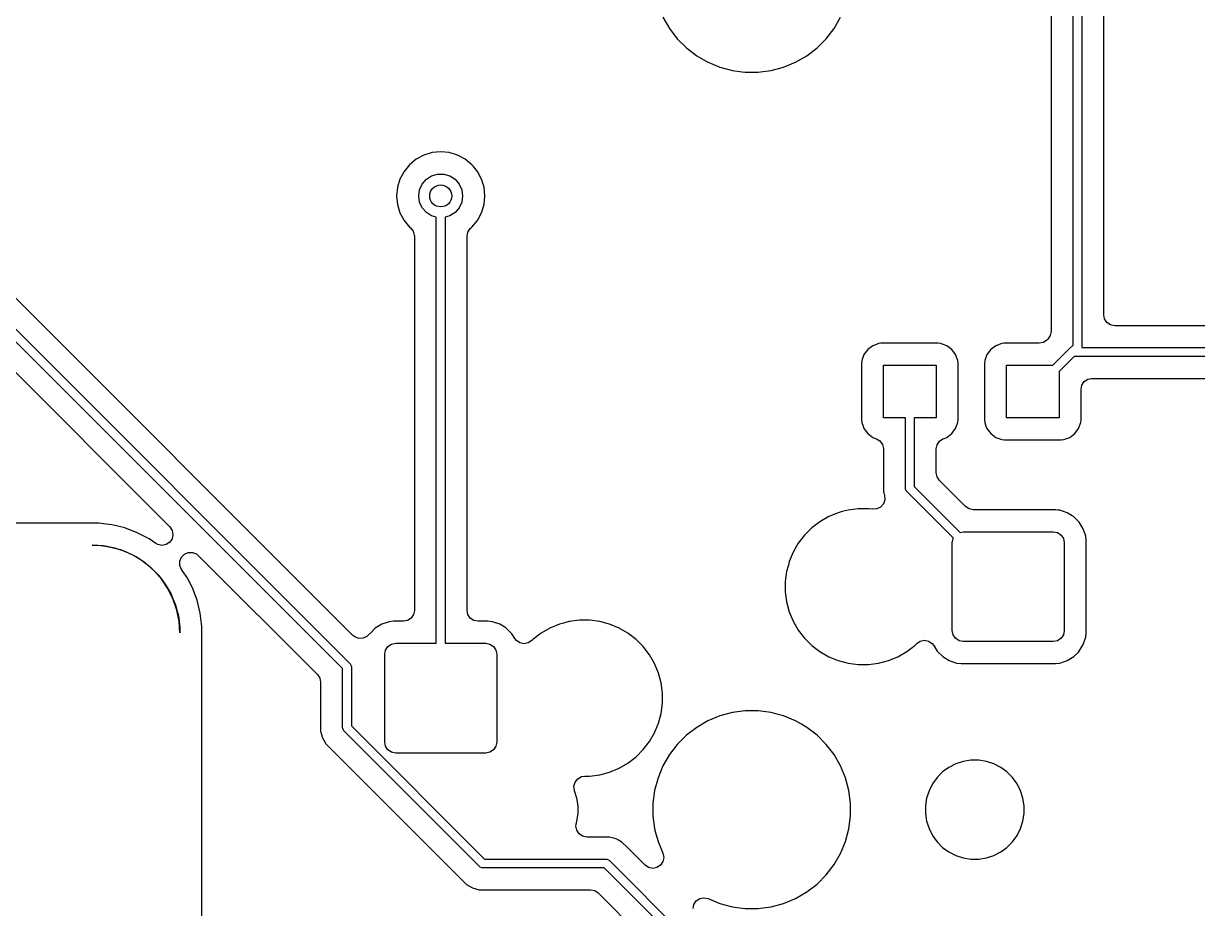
# Model space of a CAD drawing. Extents: x 17 to 170, y -181 to -32.
# Drawn here: x 120.95 to 147.69, y -150.83 to -130.66 of the extents above; entities that cross this region are included whole.
import ezdxf

# ---------------------------------------------------------------- set-up
doc = ezdxf.new("R2010")
doc.units = 0
doc.layers.add('BLACK', color=7, linetype='CONTINUOUS')

msp = doc.modelspace()

# ---------------------------------------------------------------- linework, layer by layer
at = {"layer": 'BLACK', "linetype": 'CONTINUOUS'}
for p, q in [((144.857, -137.991578), (144.857, -121.058422)), ((145.057, -121.017), (145.057, -138.033)), ((145.5575, -137.3005), (145.5575, -125.934988)), ((144.3565, -126.444499), (144.3565, -137.681125)), ((113.820711, -130.679289), (128.390837, -145.249415)), ((128.45373, -144.604494), (114.351096, -130.501861)), ((135.517257, -130.522507), (135.664762, -130.777994)), ((139.415238, -130.777994), (139.562743, -130.522507)), ((128.220126, -145.361548), (113.708578, -130.85)), ((135.664762, -130.777994), (135.844354, -131.012042)), ((135.844354, -131.012042), (136.052958, -131.220646)), ((139.027042, -131.220646), (139.235646, -131.012042)), ((139.235646, -131.012042), (139.415238, -130.777994)), ((136.052958, -131.220646), (136.287006, -131.400238)), ((138.792994, -131.400238), (139.027042, -131.220646)), ((113.574195, -131.42343), (124.281817, -142.131052)), ((136.287006, -131.400238), (136.542493, -131.547743)), ((136.542493, -131.547743), (136.542498, -131.547745)), ((136.542498, -131.547745), (136.5425, -131.547746)), ((136.5425, -131.547746), (136.543362, -131.548103)), ((136.543362, -131.548103), (136.815048, -131.660639)), ((138.264952, -131.660639), (138.537507, -131.547743)), ((138.537507, -131.547743), (138.792994, -131.400238)), ((136.815048, -131.660639), (137.100007, -131.736993)), ((137.100007, -131.736993), (137.319372, -131.765873)), ((137.319372, -131.765873), (137.392493, -131.7755)), ((137.392493, -131.7755), (137.392494, -131.7755)), ((137.392494, -131.7755), (137.687507, -131.7755)), ((137.687507, -131.7755), (137.736253, -131.769082)), ((137.736253, -131.769082), (137.979993, -131.736993)), ((137.979993, -131.736993), (138.264952, -131.660639)), ((130.070266, -133.664286), (129.896463, -133.757186)), ((130.070274, -133.664283), (130.070266, -133.664286)), ((130.258868, -133.607073), (130.070274, -133.664283)), ((130.455, -133.587757), (130.258868, -133.607073)), ((130.651131, -133.607073), (130.455, -133.587757)), ((130.839725, -133.664283), (130.651131, -133.607073)), ((130.839733, -133.664286), (130.839725, -133.664283)), ((131.013536, -133.757186), (130.839733, -133.664286)), ((129.744114, -133.882218), (129.619088, -134.034561)), ((129.74412, -133.882212), (129.744114, -133.882218)), ((129.896463, -133.757186), (129.74412, -133.882212)), ((131.013539, -133.757188), (131.013536, -133.757186)), ((131.165883, -133.882215), (131.013538, -133.757188)), ((131.013538, -133.757188), (131.013539, -133.757188)), ((131.200629, -133.924553), (131.165883, -133.882215)), ((131.290911, -134.034561), (131.200629, -133.924553)), ((129.526185, -134.208372), (129.468975, -134.396966)), ((129.526188, -134.208364), (129.526185, -134.208372)), ((129.619088, -134.034561), (129.526188, -134.208364)), ((130.034373, -134.322778), (130.12757, -134.215223)), ((130.12757, -134.215223), (130.247292, -134.138282)), ((130.247292, -134.138282), (130.383843, -134.098187)), ((130.383843, -134.098187), (130.526157, -134.098187)), ((130.526157, -134.098187), (130.662708, -134.138282)), ((130.662708, -134.138282), (130.78243, -134.215223)), ((130.78243, -134.215223), (130.875627, -134.322778)), ((131.383811, -134.208364), (131.290911, -134.034561)), ((131.383812, -134.208368), (131.383811, -134.208364)), ((131.383814, -134.208371), (131.383812, -134.208368)), ((131.441024, -134.396966), (131.383814, -134.208371)), ((129.468975, -134.396966), (129.449659, -134.593098)), ((129.955, -134.593098), (129.975254, -134.452232)), ((129.975254, -134.452232), (130.034373, -134.322778)), ((130.875627, -134.322778), (130.934746, -134.452232)), ((130.934746, -134.452232), (130.955, -134.593098)), ((131.460341, -134.593098), (131.441024, -134.396966)), ((129.449659, -134.593098), (129.468975, -134.789229)), ((129.975254, -134.733964), (129.955, -134.593098)), ((130.034373, -134.863418), (129.975254, -134.733964)), ((130.934746, -134.733964), (130.875627, -134.863418)), ((130.955, -134.593098), (130.934746, -134.733964)), ((131.441024, -134.78923), (131.460341, -134.593098)), ((129.468975, -134.789229), (129.526185, -134.977823)), ((129.526185, -134.977823), (129.526188, -134.977831)), ((129.526188, -134.977831), (129.619088, -135.151634)), ((130.12757, -134.970973), (130.034373, -134.863418)), ((130.247292, -135.047914), (130.12757, -134.970973)), ((130.78243, -134.970973), (130.662708, -135.047914)), ((130.875627, -134.863418), (130.78243, -134.970973)), ((131.29091, -135.151636), (131.383814, -134.977825)), ((131.383814, -134.977825), (131.441024, -134.78923)), ((129.619088, -135.151634), (129.61909, -135.151636)), ((129.61909, -135.151636), (129.744117, -135.303981)), ((129.744117, -135.303981), (129.763465, -135.31986)), ((130.355, -135.079539), (130.247292, -135.047914)), ((130.355, -144.785), (130.355, -135.079539)), ((130.662708, -135.047914), (130.555, -135.079539)), ((130.555, -135.079539), (130.555, -144.785)), ((131.146528, -135.319865), (131.165883, -135.303981)), ((131.165883, -135.303981), (131.29091, -135.151636)), ((129.763465, -135.31986), (129.825098, -135.39496)), ((129.825098, -135.39496), (129.853301, -135.487932)), ((129.853301, -135.487932), (129.8545, -135.512338)), ((129.8545, -135.512338), (129.8545, -144.0355)), ((131.0555, -135.512338), (131.074454, -135.41705)), ((131.0555, -143.378628), (131.0555, -135.512338)), ((131.074454, -135.41705), (131.12843, -135.336268)), ((131.12843, -135.336268), (131.146528, -135.319865)), ((145.576454, -137.395788), (145.5575, -137.3005)), ((145.63043, -137.47657), (145.576454, -137.395788)), ((144.3565, -137.681125), (144.337546, -137.776413)), ((145.711212, -137.530546), (145.63043, -137.47657)), ((145.8065, -137.5495), (145.711212, -137.530546)), ((161.995666, -137.5495), (145.8065, -137.5495)), ((140.432515, -137.955909), (140.29767, -138.006203)), ((140.432519, -137.955908), (140.432515, -137.955909)), ((140.479314, -137.950878), (140.432519, -137.955908)), ((140.492128, -137.949501), (140.479314, -137.950878)), ((140.49213, -137.9495), (140.492128, -137.949501)), ((140.492134, -137.9495), (140.49213, -137.9495)), ((141.787873, -137.9495), (140.492134, -137.9495)), ((141.847481, -137.955908), (141.787873, -137.9495)), ((141.902117, -137.976286), (141.847481, -137.955908)), ((141.982331, -138.006204), (141.902117, -137.976286)), ((143.232515, -137.955909), (143.09767, -138.006203)), ((143.232519, -137.955908), (143.232515, -137.955909)), ((143.279314, -137.950878), (143.232519, -137.955908)), ((143.292128, -137.949501), (143.279314, -137.950878)), ((143.29213, -137.9495), (143.292128, -137.949501)), ((143.292134, -137.9495), (143.29213, -137.9495)), ((144.088125, -137.9495), (143.292134, -137.9495)), ((144.183413, -137.930546), (144.088125, -137.9495)), ((144.264193, -137.876571), (144.183413, -137.930546)), ((144.28357, -137.857193), (144.264193, -137.876571)), ((144.337546, -137.776413), (144.28357, -137.857193)), ((140.096204, -138.207669), (140.045908, -138.342518)), ((140.182453, -138.092455), (140.096204, -138.207669)), ((140.182455, -138.092453), (140.182453, -138.092455)), ((140.29767, -138.006203), (140.182455, -138.092453)), ((142.097546, -138.092454), (141.982331, -138.006204)), ((142.183796, -138.207669), (142.097546, -138.092454)), ((142.234091, -138.342517), (142.183796, -138.207669)), ((142.896204, -138.207669), (142.845908, -138.342518)), ((142.982453, -138.092455), (142.896204, -138.207669)), ((142.982455, -138.092453), (142.982453, -138.092455)), ((143.09767, -138.006203), (142.982455, -138.092453)), ((144.398578, -138.45), (144.769289, -138.079289)), ((144.881422, -138.25), (144.54, -138.591422)), ((144.769289, -138.079289), (144.857, -137.991578)), ((162.048578, -138.25), (144.881422, -138.25)), ((145.057, -138.033), (145.055326, -138.05)), ((145.055326, -138.05), (162.09, -138.05)), ((140.045908, -138.342518), (140.0395, -138.402123)), ((140.0395, -138.402123), (140.0395, -139.697865)), ((140.54, -139.65), (140.54, -138.45)), ((140.54, -138.45), (141.74, -138.45)), ((141.74, -138.45), (141.74, -139.65)), ((142.240499, -138.402128), (142.234091, -138.342517)), ((142.2405, -139.697873), (142.240499, -138.402128)), ((142.845908, -138.342518), (142.8395, -138.402123)), ((142.8395, -138.402123), (142.8395, -139.697865)), ((143.34, -139.65), (143.34, -138.45)), ((143.34, -138.45), (144.398578, -138.45)), ((144.54, -138.591422), (144.54, -139.65)), ((145.113429, -138.823431), (145.19421, -138.769454)), ((145.19421, -138.769454), (145.289499, -138.7505)), ((145.289499, -138.7505), (158.8405, -138.7505)), ((145.040499, -138.999498), (145.059453, -138.904212)), ((145.0405, -139.697873), (145.040499, -138.999498)), ((145.059453, -138.904212), (145.113429, -138.823431)), ((140.0395, -139.697865), (140.0395, -139.697868)), ((140.0395, -139.697868), (140.039501, -139.697872)), ((140.039501, -139.697872), (140.039546, -139.698287)), ((140.039546, -139.698287), (140.045908, -139.75748)), ((140.045908, -139.75748), (140.045909, -139.757483)), ((140.045909, -139.757483), (140.074901, -139.835216)), ((140.074901, -139.835216), (140.096204, -139.892331)), ((141.04, -139.65), (140.54, -139.65)), ((141.04, -141.253), (141.04, -139.65)), ((141.74, -139.65), (141.24, -139.65)), ((141.24, -139.65), (141.24, -141.211578)), ((142.183796, -139.892331), (142.234091, -139.757483)), ((142.234091, -139.757483), (142.2405, -139.697873)), ((142.8395, -139.697865), (142.8395, -139.697868)), ((142.8395, -139.697868), (142.839501, -139.697872)), ((142.839501, -139.697872), (142.839546, -139.698287)), ((142.839546, -139.698287), (142.845908, -139.75748)), ((142.845908, -139.75748), (142.845909, -139.757483)), ((142.845909, -139.757483), (142.874901, -139.835216)), ((142.874901, -139.835216), (142.896204, -139.892331)), ((144.54, -139.65), (143.34, -139.65)), ((144.983796, -139.892331), (145.034091, -139.757483)), ((145.034091, -139.757483), (145.0405, -139.697873)), ((140.096204, -139.892331), (140.182454, -140.007546)), ((140.182454, -140.007546), (140.297669, -140.093796)), ((140.297669, -140.093796), (140.377517, -140.123577)), ((140.377517, -140.123577), (140.460171, -140.174634)), ((141.894212, -140.126831), (141.902455, -140.123587)), ((141.902455, -140.123587), (141.982331, -140.093796)), ((141.982331, -140.093796), (142.097546, -140.007546)), ((142.097546, -140.007546), (142.183796, -139.892331)), ((142.896204, -139.892331), (142.982454, -140.007546)), ((142.982454, -140.007546), (143.097669, -140.093796)), ((143.097669, -140.093796), (143.232517, -140.144091)), ((144.647483, -140.144091), (144.782331, -140.093796)), ((144.782331, -140.093796), (144.897546, -140.007546)), ((144.897546, -140.007546), (144.983796, -139.892331)), ((140.460171, -140.174634), (140.516997, -140.253437)), ((140.516997, -140.253437), (140.539341, -140.347987)), ((140.539341, -140.347987), (140.5395, -140.356877)), ((140.5395, -140.356877), (140.5395, -141.158665)), ((141.7405, -140.356877), (141.759454, -140.261589)), ((141.7405, -140.901125), (141.7405, -140.356877)), ((141.759454, -140.261589), (141.81343, -140.180807)), ((141.81343, -140.180807), (141.894212, -140.126831)), ((143.232517, -140.144091), (143.292127, -140.1505)), ((143.292127, -140.1505), (144.587872, -140.150499)), ((144.587872, -140.150499), (144.647483, -140.144091)), ((141.759454, -140.996413), (141.7405, -140.901125)), ((140.5395, -141.158665), (140.539499, -141.158683)), ((140.539499, -141.158683), (140.539499, -141.173943)), ((140.539499, -141.173943), (140.539499, -141.332057)), ((141.81343, -141.077195), (141.759454, -140.996413)), ((142.407805, -141.67157), (141.81343, -141.077195)), ((140.539499, -141.332057), (140.547172, -141.360691)), ((140.547172, -141.360691), (140.563207, -141.420536)), ((140.563207, -141.420536), (140.569561, -141.517483)), ((141.041921, -141.272509), (141.04, -141.253)), ((141.056853, -141.308557), (141.041921, -141.272509)), ((141.069289, -141.323711), (141.056853, -141.308557)), ((142.133591, -142.388013), (141.069289, -141.323711)), ((141.24, -141.211578), (142.287288, -142.258866)), ((139.963628, -141.7195), (139.73288, -141.749878)), ((140.196372, -141.7195), (139.963628, -141.7195)), ((140.196373, -141.7195), (140.196372, -141.7195)), ((140.290191, -141.731851), (140.196373, -141.7195)), ((140.387136, -141.725497), (140.290191, -141.731851)), ((140.474272, -141.682527), (140.387136, -141.725497)), ((140.538331, -141.609482), (140.474272, -141.682527)), ((140.569561, -141.517483), (140.538331, -141.609482)), ((142.488587, -141.725546), (142.407805, -141.67157)), ((142.583875, -141.7445), (142.488587, -141.725546)), ((139.293032, -141.899184), (139.091467, -142.015558)), ((139.293041, -141.899179), (139.293032, -141.899184)), ((139.508051, -141.81012), (139.293041, -141.899179)), ((139.598832, -141.785795), (139.508051, -141.81012)), ((139.732874, -141.749879), (139.598832, -141.785795)), ((139.732878, -141.749878), (139.732874, -141.749879)), ((139.73288, -141.749878), (139.732878, -141.749878)), ((144.457009, -141.7445), (142.583875, -141.7445)), ((144.457011, -141.7445), (144.457009, -141.7445)), ((144.508403, -141.74975), (144.457011, -141.7445)), ((144.559797, -141.755001), (144.508403, -141.74975)), ((144.559798, -141.755001), (144.559797, -141.755001)), ((144.559802, -141.755002), (144.559798, -141.755001)), ((144.726332, -141.810184), (144.559802, -141.755002)), ((144.726332, -141.810185), (144.72633, -141.810184)), ((144.72633, -141.810184), (144.726332, -141.810184)), ((144.726334, -141.810186), (144.726332, -141.810185)), ((144.839436, -141.879948), (144.726334, -141.810186)), ((144.870615, -141.899179), (144.839436, -141.879948)), ((144.875656, -141.902288), (144.870615, -141.899179)), ((144.999712, -142.026344), (144.875656, -141.902288)), ((122.666246, -142.0495), (107.4739, -142.0495)), ((122.666252, -142.0495), (122.666246, -142.0495)), ((122.842277, -142.070873), (122.666252, -142.0495)), ((122.966547, -142.085962), (122.842277, -142.070873)), ((122.966549, -142.085962), (122.966547, -142.085962)), ((122.966551, -142.085963), (122.966549, -142.085962)), ((123.002907, -142.094924), (122.966551, -142.085963)), ((123.260267, -142.158357), (123.002907, -142.094924)), ((123.543107, -142.265624), (123.260267, -142.158357)), ((124.281817, -142.131052), (124.335793, -142.211834)), ((124.335793, -142.211834), (124.354747, -142.307122)), ((138.906815, -142.157247), (138.742247, -142.321815)), ((138.906819, -142.157244), (138.906815, -142.157247)), ((139.091467, -142.015558), (138.906819, -142.157244)), ((142.287288, -142.258866), (142.357, -142.245)), ((142.357, -142.245), (144.407, -142.245)), ((144.407, -142.245), (144.502671, -142.26403)), ((144.502671, -142.26403), (144.583777, -142.318223)), ((145.091814, -142.175666), (144.999712, -142.026344)), ((145.091814, -142.175667), (145.091814, -142.175666)), ((145.140244, -142.321819), (145.091814, -142.175667)), ((123.543124, -142.265632), (123.543107, -142.265624)), ((123.810954, -142.4062), (123.543124, -142.265632)), ((123.810972, -142.406211), (123.810954, -142.4062)), ((123.964299, -142.512045), (123.810972, -142.406211)), ((124.010459, -142.537168), (123.964299, -142.512045)), ((124.281817, -142.483192), (124.201035, -142.537168)), ((124.335793, -142.40241), (124.281817, -142.483192)), ((124.354747, -142.307122), (124.335793, -142.40241)), ((138.600558, -142.506467), (138.484184, -142.708032)), ((138.742244, -142.321819), (138.600558, -142.506467)), ((138.742247, -142.321815), (138.742244, -142.321819)), ((142.107, -142.495), (142.12603, -142.399329)), ((142.107, -144.495), (142.107, -142.495)), ((142.12603, -142.399329), (142.133591, -142.388013)), ((144.583777, -142.318223), (144.63797, -142.399329)), ((144.63797, -142.399329), (144.657, -142.495)), ((144.657, -142.495), (144.657, -144.495)), ((145.146999, -142.342203), (145.140244, -142.321819)), ((145.157499, -142.444992), (145.146999, -142.342203)), ((145.1575, -144.545009), (145.157499, -142.444992)), ((122.776045, -142.567109), (122.515, -142.55)), ((122.515, -142.55), (122.646087, -142.55)), ((122.646087, -142.55), (122.776045, -142.567109)), ((122.776058, -142.567111), (122.776045, -142.567109)), ((122.776045, -142.567109), (122.776052, -142.56711)), ((122.776052, -142.56711), (122.776058, -142.567111)), ((123.03263, -142.618146), (122.776058, -142.567111)), ((122.776058, -142.567111), (122.906018, -142.584221)), ((122.906018, -142.584221), (123.03263, -142.618146)), ((123.032644, -142.61815), (123.03263, -142.618146)), ((123.03263, -142.618146), (123.032638, -142.618148)), ((123.032638, -142.618148), (123.032644, -142.61815)), ((123.032644, -142.61815), (123.159258, -142.652076)), ((123.280364, -142.70224), (123.032644, -142.61815)), ((123.159258, -142.652076), (123.280364, -142.70224)), ((123.28037, -142.702242), (123.401475, -142.752406)), ((123.51499, -142.817944), (123.28037, -142.702242)), ((123.401475, -142.752406), (123.51499, -142.817944)), ((124.105747, -142.556122), (124.010459, -142.537168)), ((124.201035, -142.537168), (124.105747, -142.556122)), ((124.548775, -142.824058), (124.616429, -142.754329)), ((124.616429, -142.754329), (124.705617, -142.715798)), ((124.705617, -142.715798), (124.802761, -142.714331)), ((124.802761, -142.714331), (124.893071, -142.75015)), ((124.893071, -142.75015), (124.933947, -142.783182)), ((124.933947, -142.783182), (127.646696, -145.495931)), ((138.484179, -142.708041), (138.39512, -142.923051)), ((138.484184, -142.708032), (138.484179, -142.708041)), ((123.515008, -142.817954), (123.51499, -142.817944)), ((123.51499, -142.817944), (123.515, -142.817949)), ((123.515, -142.817949), (123.515008, -142.817954)), ((123.732514, -142.963287), (123.515008, -142.817954)), ((123.515008, -142.817954), (123.628524, -142.883493)), ((123.628524, -142.883493), (123.732514, -142.963287)), ((123.732531, -142.9633), (123.732514, -142.963287)), ((123.732514, -142.963287), (123.732523, -142.963293)), ((123.732523, -142.963293), (123.732531, -142.9633)), ((123.929205, -143.135778), (123.732531, -142.9633)), ((123.732531, -142.9633), (123.836521, -143.043094)), ((123.836521, -143.043094), (123.929205, -143.135778)), ((124.512956, -142.914368), (124.548775, -142.824058)), ((124.514423, -143.011512), (124.512956, -142.914368)), ((124.552954, -143.1007), (124.514423, -143.011512)), ((138.373142, -143.005076), (138.334879, -143.147874)), ((138.39512, -142.923051), (138.373142, -143.005076)), ((123.929221, -143.135794), (123.929205, -143.135778)), ((123.929205, -143.135778), (123.929214, -143.135786)), ((123.929214, -143.135786), (123.929221, -143.135794)), ((124.101699, -143.332468), (123.929221, -143.135794)), ((123.929221, -143.135794), (124.021906, -143.228479)), ((124.021906, -143.228479), (124.101699, -143.332468)), ((124.101712, -143.332485), (124.101699, -143.332468)), ((124.101699, -143.332468), (124.101707, -143.332477)), ((124.101707, -143.332477), (124.101712, -143.332485)), ((124.247045, -143.549991), (124.101712, -143.332485)), ((124.101712, -143.332485), (124.181507, -143.436476)), ((124.658788, -143.254027), (124.552954, -143.1007)), ((124.658799, -143.254045), (124.658788, -143.254027)), ((124.676903, -143.28854), (124.658799, -143.254045)), ((124.799373, -143.521887), (124.676903, -143.28854)), ((138.334879, -143.147874), (138.3045, -143.378628)), ((124.181507, -143.436476), (124.247045, -143.549991)), ((124.247055, -143.550009), (124.247045, -143.549991)), ((124.247045, -143.549991), (124.247051, -143.55)), ((124.247051, -143.55), (124.247055, -143.550009)), ((124.247055, -143.550009), (124.312594, -143.663525)), ((124.362757, -143.78463), (124.247055, -143.550009)), ((124.906643, -143.804734), (124.799373, -143.521887)), ((131.0555, -144.0355), (131.0555, -143.378628)), ((138.3045, -143.378628), (138.3045, -143.611372)), ((124.312594, -143.663525), (124.362757, -143.78463)), ((124.362762, -143.784643), (124.412924, -143.905742)), ((124.446849, -144.032355), (124.362762, -143.784643)), ((124.979037, -144.098449), (124.906643, -143.804734)), ((138.3045, -143.611372), (138.334879, -143.842126)), ((138.334879, -143.842126), (138.357644, -143.927085)), ((124.412924, -143.905742), (124.446849, -144.032355)), ((124.446853, -144.032369), (124.446849, -144.032355)), ((124.446849, -144.032355), (124.446852, -144.032362)), ((124.446852, -144.032362), (124.446853, -144.032369)), ((124.446853, -144.032369), (124.480779, -144.158982)), ((124.497888, -144.288941), (124.446853, -144.032369)), ((125.0155, -144.398748), (124.979037, -144.098449)), ((129.835546, -144.130788), (129.78157, -144.21157)), ((129.8545, -144.0355), (129.835546, -144.130788)), ((131.074454, -144.130788), (131.0555, -144.0355)), ((131.12843, -144.21157), (131.074454, -144.130788)), ((138.357644, -143.927085), (138.39512, -144.066948)), ((138.39512, -144.066948), (138.484179, -144.281958)), ((124.480779, -144.158982), (124.497888, -144.288941)), ((124.497891, -144.288964), (124.515, -144.418913)), ((124.515, -144.55), (124.497891, -144.288964)), ((125.0155, -144.398754), (125.0155, -144.398748)), ((125.0155, -159.5911), (125.0155, -144.398754)), ((129.110667, -144.350185), (128.961346, -144.442286)), ((129.277199, -144.295001), (129.110667, -144.350185)), ((129.379994, -144.2845), (129.277199, -144.295001)), ((129.605501, -144.2845), (129.379994, -144.2845)), ((129.700788, -144.265546), (129.605501, -144.2845)), ((129.78157, -144.21157), (129.700788, -144.265546)), ((131.209212, -144.265546), (131.12843, -144.21157)), ((131.3045, -144.2845), (131.209212, -144.265546)), ((131.530009, -144.2845), (131.3045, -144.2845)), ((131.530011, -144.2845), (131.530009, -144.2845)), ((131.581403, -144.28975), (131.530011, -144.2845)), ((131.632797, -144.295001), (131.581403, -144.28975)), ((131.632798, -144.295001), (131.632797, -144.295001)), ((131.632802, -144.295002), (131.632798, -144.295001)), ((131.799332, -144.350184), (131.632802, -144.295002)), ((131.799332, -144.350185), (131.79933, -144.350184)), ((131.79933, -144.350184), (131.799332, -144.350184)), ((131.799334, -144.350186), (131.799332, -144.350185)), ((131.912436, -144.419948), (131.799334, -144.350186)), ((133.158051, -144.35012), (132.943041, -144.439179)), ((133.248832, -144.325795), (133.158051, -144.35012)), ((133.382874, -144.289879), (133.248832, -144.325795)), ((133.382878, -144.289878), (133.382874, -144.289879)), ((133.38288, -144.289878), (133.382878, -144.289878)), ((133.613628, -144.2595), (133.38288, -144.289878)), ((133.846372, -144.2595), (133.613628, -144.2595)), ((134.077119, -144.289878), (133.846372, -144.2595)), ((134.077126, -144.289879), (134.077119, -144.289878)), ((134.270271, -144.341632), (134.077126, -144.289879)), ((134.301948, -144.35012), (134.270271, -144.341632)), ((134.516958, -144.439179), (134.301948, -144.35012)), ((138.484179, -144.281958), (138.484184, -144.281967)), ((138.484184, -144.281967), (138.484185, -144.281969)), ((138.484185, -144.281969), (138.600558, -144.483532)), ((124.515, -144.418913), (124.515, -144.55)), ((128.49904, -144.640327), (128.45373, -144.604494)), ((128.590085, -144.674236), (128.49904, -144.640327)), ((128.687177, -144.670723), (128.590085, -144.674236)), ((128.775533, -144.630322), (128.687177, -144.670723)), ((128.826084, -144.575975), (128.775533, -144.630322)), ((128.828292, -144.577721), (128.826084, -144.575975)), ((128.837283, -144.566349), (128.828292, -144.577721)), ((128.961346, -144.442286), (128.837283, -144.566349)), ((131.943615, -144.439179), (131.912436, -144.419948)), ((131.948656, -144.442288), (131.943615, -144.439179)), ((132.072712, -144.566344), (131.948656, -144.442288)), ((132.072713, -144.566346), (132.072712, -144.566344)), ((132.072714, -144.566347), (132.072713, -144.566346)), ((132.142012, -144.678698), (132.072714, -144.566347)), ((132.741467, -144.555558), (132.556819, -144.697244)), ((132.943032, -144.439184), (132.741467, -144.555558)), ((132.943041, -144.439179), (132.943032, -144.439184)), ((134.516967, -144.439184), (134.516958, -144.439179)), ((134.516969, -144.439185), (134.516967, -144.439184)), ((134.718532, -144.555558), (134.516969, -144.439185)), ((134.903181, -144.697244), (134.718532, -144.555558)), ((138.600558, -144.483532), (138.742244, -144.668181)), ((138.742244, -144.668181), (138.906819, -144.832756)), ((142.12603, -144.590671), (142.107, -144.495)), ((142.180223, -144.671777), (142.12603, -144.590671)), ((144.63797, -144.590671), (144.583777, -144.671777)), ((144.657, -144.495), (144.63797, -144.590671)), ((145.091814, -144.814334), (145.146999, -144.647797)), ((145.146999, -144.647797), (145.1575, -144.545009)), ((129.19903, -144.939329), (129.253223, -144.858223)), ((129.253223, -144.858223), (129.334329, -144.80403)), ((129.334329, -144.80403), (129.43, -144.785)), ((129.43, -144.785), (130.355, -144.785)), ((130.555, -144.785), (131.48, -144.785)), ((131.48, -144.785), (131.575671, -144.80403)), ((131.575671, -144.80403), (131.656777, -144.858223)), ((131.656777, -144.858223), (131.71097, -144.939329)), ((132.177869, -144.724048), (132.142012, -144.678698)), ((132.258649, -144.778026), (132.177869, -144.724048)), ((132.353937, -144.796981), (132.258649, -144.778026)), ((132.449226, -144.778028), (132.353937, -144.796981)), ((132.530008, -144.724053), (132.449226, -144.778028)), ((132.556805, -144.697256), (132.530008, -144.724053)), ((132.556819, -144.697244), (132.556805, -144.697256)), ((135.067756, -144.861819), (134.903181, -144.697244)), ((135.209442, -145.046468), (135.067756, -144.861819)), ((138.906819, -144.832756), (139.091468, -144.974442)), ((141.068532, -144.974442), (141.253181, -144.832756)), ((141.253181, -144.832756), (141.296686, -144.789251)), ((141.296686, -144.789251), (141.377466, -144.735274)), ((141.377466, -144.735274), (141.472754, -144.716319)), ((141.472754, -144.716319), (141.568043, -144.735272)), ((141.568043, -144.735272), (141.648825, -144.789248)), ((141.648825, -144.789248), (141.684685, -144.8346)), ((141.684685, -144.8346), (141.764285, -144.963652)), ((142.261329, -144.72597), (142.180223, -144.671777)), ((142.357, -144.745), (142.261329, -144.72597)), ((144.407, -144.745), (142.357, -144.745)), ((144.502671, -144.72597), (144.407, -144.745)), ((144.583777, -144.671777), (144.502671, -144.72597)), ((144.999712, -144.963656), (145.091814, -144.814334)), ((129.18, -145.035), (129.19903, -144.939329)), ((129.18, -147.035), (129.18, -145.035)), ((131.71097, -144.939329), (131.73, -145.035)), ((131.73, -145.035), (131.73, -147.035)), ((135.325815, -145.248031), (135.209442, -145.046468)), ((139.091468, -144.974442), (139.293031, -145.090815)), ((139.293031, -145.090815), (139.293034, -145.090816)), ((139.293034, -145.090816), (139.293041, -145.09082)), ((139.293041, -145.09082), (139.508051, -145.179879)), ((139.508051, -145.179879), (139.508055, -145.17988)), ((139.508055, -145.17988), (139.50806, -145.179882)), ((139.50806, -145.179882), (139.732874, -145.240121)), ((140.427126, -145.240121), (140.65194, -145.179882)), ((140.65194, -145.179882), (140.651945, -145.179879)), ((140.651945, -145.179879), (140.651948, -145.179879)), ((140.651948, -145.179879), (140.866958, -145.09082)), ((140.866958, -145.09082), (140.866961, -145.090818)), ((140.866961, -145.090818), (140.866969, -145.090815)), ((140.866969, -145.090815), (141.068532, -144.974442)), ((141.764285, -144.963652), (141.764286, -144.963653)), ((141.764286, -144.963653), (141.764288, -144.963656)), ((141.764288, -144.963656), (141.888344, -145.087712)), ((141.888344, -145.087712), (142.037666, -145.179814)), ((142.037666, -145.179814), (142.037669, -145.179815)), ((142.037669, -145.179815), (142.037667, -145.179815)), ((142.037667, -145.179815), (142.20131, -145.23404)), ((144.559797, -145.234999), (144.726334, -145.179814)), ((144.726334, -145.179814), (144.875656, -145.087712)), ((144.875656, -145.087712), (144.97838, -144.984988)), ((144.97838, -144.984988), (144.999712, -144.963656)), ((128.220126, -146.70987), (128.220126, -145.361548)), ((128.390837, -145.249415), (128.403273, -145.264569)), ((128.403273, -145.264569), (128.418205, -145.300617)), ((128.418205, -145.300617), (128.420126, -145.320126)), ((128.420126, -145.320126), (128.420126, -146.668448)), ((135.325815, -145.248032), (135.325815, -145.248031)), ((135.32582, -145.248041), (135.325815, -145.248032)), ((135.414879, -145.463051), (135.32582, -145.248041)), ((135.41488, -145.463055), (135.414879, -145.463051)), ((135.414882, -145.46306), (135.41488, -145.463055)), ((135.475121, -145.687874), (135.414882, -145.46306)), ((139.732874, -145.240121), (139.963628, -145.2705)), ((139.963628, -145.2705), (140.196372, -145.2705)), ((140.196372, -145.2705), (140.427126, -145.240121)), ((142.20131, -145.23404), (142.204203, -145.234999)), ((142.204203, -145.234999), (142.306991, -145.2455)), ((142.306991, -145.2455), (144.457008, -145.245499)), ((144.457008, -145.245499), (144.559797, -145.234999)), ((127.646696, -145.495931), (127.700672, -145.576713)), ((127.700672, -145.576713), (127.719626, -145.672001)), ((127.719626, -145.672001), (127.719626, -146.615535)), ((135.5055, -145.918628), (135.475121, -145.687874)), ((135.5055, -146.151372), (135.5055, -145.918628)), ((135.475121, -146.382126), (135.5055, -146.151372)), ((135.414882, -146.60694), (135.475121, -146.382126)), ((136.815049, -146.43936), (136.5425, -146.552253)), ((137.100011, -146.363006), (136.815049, -146.43936)), ((137.392493, -146.3245), (137.100011, -146.363006)), ((137.392494, -146.3245), (137.392493, -146.3245)), ((137.687506, -146.3245), (137.392494, -146.3245)), ((137.687507, -146.3245), (137.687506, -146.3245)), ((137.979989, -146.363006), (137.687507, -146.3245)), ((137.979993, -146.363007), (137.979988, -146.363006)), ((137.979988, -146.363006), (137.979989, -146.363006)), ((138.141555, -146.406297), (137.979993, -146.363007)), ((138.26495, -146.43936), (138.141555, -146.406297)), ((138.537499, -146.552253), (138.26495, -146.43936)), ((127.719626, -146.615535), (127.719625, -146.615553)), ((127.719625, -146.615553), (127.719625, -146.788927)), ((127.719625, -146.788927), (127.760547, -146.941651)), ((128.222047, -146.729379), (128.220126, -146.70987)), ((128.236979, -146.765427), (128.222047, -146.729379)), ((128.249415, -146.780581), (128.236979, -146.765427)), ((131.339545, -149.870711), (128.249415, -146.780581)), ((128.420126, -146.668448), (131.451678, -149.7)), ((135.325815, -146.821969), (135.339502, -146.788927)), ((135.339502, -146.788927), (135.414879, -146.606948)), ((135.414879, -146.606945), (135.414882, -146.60694)), ((135.414879, -146.606948), (135.414879, -146.606945)), ((136.287005, -146.699762), (136.052963, -146.879349)), ((136.28701, -146.699759), (136.287005, -146.699762)), ((136.542496, -146.552255), (136.28701, -146.699759)), ((136.5425, -146.552253), (136.542496, -146.552255)), ((138.537503, -146.552255), (138.537499, -146.552253)), ((138.537505, -146.552256), (138.537503, -146.552255)), ((138.537507, -146.552257), (138.537505, -146.552256)), ((138.67357, -146.630813), (138.537507, -146.552257)), ((138.792989, -146.699759), (138.67357, -146.630813)), ((138.792994, -146.699762), (138.792989, -146.699759)), ((139.027036, -146.879349), (138.792994, -146.699762)), ((127.760547, -146.941651), (127.760548, -146.941654)), ((127.760548, -146.941654), (127.789483, -146.99177)), ((127.789483, -146.99177), (127.789486, -146.991774)), ((127.789486, -146.991774), (127.839606, -147.078586)), ((129.19903, -147.130671), (129.18, -147.035)), ((131.73, -147.035), (131.71097, -147.130671)), ((135.067756, -147.208181), (135.209442, -147.023532)), ((135.209442, -147.023532), (135.325815, -146.821969)), ((136.052963, -146.879349), (135.844349, -147.087963)), ((139.027037, -146.87935), (139.027036, -146.879349)), ((139.027042, -146.879354), (139.027037, -146.87935)), ((139.235646, -147.087958), (139.027042, -146.879354)), ((127.839606, -147.078586), (127.95141, -147.19039)), ((127.95141, -147.19039), (127.951412, -147.190391)), ((127.951412, -147.190391), (131.04154, -150.28052)), ((129.253223, -147.211777), (129.19903, -147.130671)), ((129.334329, -147.26597), (129.253223, -147.211777)), ((129.43, -147.285), (129.334329, -147.26597)), ((131.48, -147.285), (129.43, -147.285)), ((131.575671, -147.26597), (131.48, -147.285)), ((131.656777, -147.211777), (131.575671, -147.26597)), ((131.71097, -147.130671), (131.656777, -147.211777)), ((134.903181, -147.372756), (135.067756, -147.208181)), ((135.664759, -147.32201), (135.517255, -147.577496)), ((135.664762, -147.322005), (135.664759, -147.32201)), ((135.844349, -147.087963), (135.664762, -147.322005)), ((139.415238, -147.322006), (139.235646, -147.087958)), ((139.562743, -147.577493), (139.415238, -147.322006)), ((134.516969, -147.630815), (134.718532, -147.514442)), ((134.718532, -147.514442), (134.903181, -147.372756)), ((135.517253, -147.5775), (135.40436, -147.850049)), ((135.517255, -147.577496), (135.517253, -147.5775)), ((139.675639, -147.850048), (139.562743, -147.577493)), ((142.03011, -147.612385), (141.886789, -147.716514)), ((142.187947, -147.531963), (142.03011, -147.612385)), ((142.187956, -147.531959), (142.187947, -147.531963)), ((142.187958, -147.531958), (142.187956, -147.531958)), ((142.187956, -147.531958), (142.187956, -147.531959)), ((142.356445, -147.477214), (142.187958, -147.531958)), ((142.356448, -147.477213), (142.356445, -147.477214)), ((142.35645, -147.477213), (142.356448, -147.477213)), ((142.356456, -147.477211), (142.35645, -147.477213)), ((142.531411, -147.4495), (142.356456, -147.477211)), ((142.531421, -147.4495), (142.531411, -147.4495)), ((142.708579, -147.4495), (142.531421, -147.4495)), ((142.708588, -147.4495), (142.708579, -147.4495)), ((142.883543, -147.477211), (142.708588, -147.4495)), ((142.883549, -147.477213), (142.883543, -147.477211)), ((142.883555, -147.477214), (142.883549, -147.477213)), ((143.052042, -147.531958), (142.883555, -147.477214)), ((143.05205, -147.531962), (143.052042, -147.531958)), ((143.052052, -147.531963), (143.05205, -147.531962)), ((143.209889, -147.612385), (143.052052, -147.531963)), ((143.35321, -147.716514), (143.209889, -147.612385)), ((133.515879, -147.946455), (133.576028, -147.870158)), ((133.576028, -147.870158), (133.660795, -147.822686)), ((133.660795, -147.822686), (133.737739, -147.8105)), ((133.737739, -147.8105), (133.846372, -147.8105)), ((133.846372, -147.8105), (134.077126, -147.780121)), ((134.077126, -147.780121), (134.30194, -147.719882)), ((134.30194, -147.719882), (134.301945, -147.719879)), ((134.301945, -147.719879), (134.301948, -147.719879)), ((134.301948, -147.719879), (134.516958, -147.63082)), ((134.516958, -147.63082), (134.516961, -147.630818)), ((134.516961, -147.630818), (134.516969, -147.630815)), ((135.40436, -147.850049), (135.328006, -148.135011)), ((139.751993, -148.135007), (139.675639, -147.850048)), ((141.761514, -147.841789), (141.657385, -147.98511)), ((141.886789, -147.716514), (141.761514, -147.841789)), ((143.353214, -147.716517), (143.35321, -147.716514)), ((143.478483, -147.841786), (143.353214, -147.716517)), ((143.582614, -147.98511), (143.478483, -147.841786)), ((133.489507, -148.039962), (133.515879, -147.946455)), ((133.500925, -148.136444), (133.489507, -148.039962)), ((133.50304, -148.142955), (133.500925, -148.136444)), ((133.503042, -148.142958), (133.50304, -148.142955)), ((133.557786, -148.311445), (133.503042, -148.142958)), ((135.328006, -148.135011), (135.2895, -148.427493)), ((139.7905, -148.427494), (139.751993, -148.135007)), ((141.576958, -148.142958), (141.522214, -148.311445)), ((141.576963, -148.142947), (141.576958, -148.142956)), ((141.576958, -148.142956), (141.576958, -148.142958)), ((141.657385, -147.98511), (141.576963, -148.142947)), ((143.663042, -148.142958), (143.582614, -147.98511)), ((143.717786, -148.311445), (143.663042, -148.142958)), ((133.557787, -148.311454), (133.557786, -148.311445)), ((133.557788, -148.311456), (133.557787, -148.311454)), ((133.585499, -148.486411), (133.557788, -148.311456)), ((141.522211, -148.311456), (141.4945, -148.486411)), ((141.522213, -148.31145), (141.522211, -148.311456)), ((141.522214, -148.311445), (141.522213, -148.311448)), ((141.522213, -148.311448), (141.522213, -148.31145)), ((143.717787, -148.311454), (143.717786, -148.311445)), ((143.717788, -148.311456), (143.717787, -148.311454)), ((143.745499, -148.486411), (143.717788, -148.311456)), ((133.557786, -148.838555), (133.5855, -148.663579)), ((133.585499, -148.486418), (133.585499, -148.486411)), ((133.5855, -148.486421), (133.585499, -148.486418)), ((133.5855, -148.663579), (133.5855, -148.486421)), ((135.2895, -148.427493), (135.2895, -148.722506)), ((139.7905, -148.486411), (139.7905, -148.427494)), ((139.7905, -148.722506), (139.7905, -148.486411)), ((141.4945, -148.486411), (141.4945, -148.663588)), ((141.4945, -148.663588), (141.522211, -148.838543)), ((143.717786, -148.838555), (143.7455, -148.663579)), ((143.745499, -148.486418), (143.745499, -148.486411)), ((143.7455, -148.486421), (143.745499, -148.486418)), ((143.7455, -148.663579), (143.7455, -148.486421)), ((133.534227, -148.9505), (133.546413, -148.873558)), ((133.546413, -148.873558), (133.546516, -148.87324)), ((133.546516, -148.87324), (133.557786, -148.838555)), ((135.2895, -148.722506), (135.326961, -149.007052)), ((139.751993, -149.014993), (139.7905, -148.722506)), ((141.522211, -148.838543), (141.522213, -148.838549)), ((141.522213, -148.838549), (141.522214, -148.838555)), ((141.522214, -148.838555), (141.576958, -149.007042)), ((143.663042, -149.007042), (143.717786, -148.838555)), ((133.553181, -149.045788), (133.534227, -148.9505)), ((133.607157, -149.12657), (133.553181, -149.045788)), ((133.687939, -149.180546), (133.607157, -149.12657)), ((133.783227, -149.1995), (133.687939, -149.180546)), ((134.125666, -149.1995), (133.783227, -149.1995)), ((134.125682, -149.199499), (134.125666, -149.1995)), ((134.140943, -149.199499), (134.125682, -149.199499)), ((134.299057, -149.199499), (134.140943, -149.199499)), ((134.451781, -149.240421), (134.299057, -149.199499)), ((135.326961, -149.007052), (135.328007, -149.014993)), ((135.328007, -149.014993), (135.357904, -149.12657)), ((135.357904, -149.12657), (135.40436, -149.29995)), ((139.675639, -149.299952), (139.751993, -149.014993)), ((141.576958, -149.007042), (141.576959, -149.007043)), ((141.576959, -149.007043), (141.576963, -149.007052)), ((141.576963, -149.007052), (141.657385, -149.164889)), ((141.657385, -149.164889), (141.712262, -149.240421)), ((143.478483, -149.308214), (143.582614, -149.16489)), ((143.582614, -149.16489), (143.663042, -149.007042)), ((134.451784, -149.240422), (134.451781, -149.240421)), ((134.501903, -149.269358), (134.451784, -149.240422)), ((134.501906, -149.269361), (134.501903, -149.269358)), ((134.588716, -149.31948), (134.501906, -149.269361)), ((134.70052, -149.431284), (134.588716, -149.31948)), ((134.700521, -149.431286), (134.70052, -149.431284)), ((135.109755, -149.84052), (134.700521, -149.431286)), ((135.40436, -149.29995), (135.515871, -149.569162)), ((139.562743, -149.572507), (139.675639, -149.299952)), ((141.712262, -149.240421), (141.761517, -149.308214)), ((141.761517, -149.308214), (141.886786, -149.433483)), ((141.886786, -149.433483), (142.03011, -149.537614)), ((143.20989, -149.537614), (143.353214, -149.433483)), ((143.353214, -149.433483), (143.478483, -149.308214)), ((131.451678, -149.7), (134.22, -149.7)), ((134.22, -149.7), (134.239509, -149.701921)), ((134.239509, -149.701921), (134.275557, -149.716853)), ((134.275557, -149.716853), (134.290711, -149.729289)), ((134.290711, -149.729289), (148.410287, -163.848866)), ((135.515871, -149.569162), (135.534825, -149.664451)), ((135.534825, -149.664451), (135.515871, -149.759739)), ((139.415238, -149.827994), (139.562743, -149.572507)), ((142.03011, -149.537614), (142.187958, -149.618042)), ((142.187958, -149.618042), (142.356445, -149.672786)), ((142.356445, -149.672786), (142.356454, -149.672787)), ((142.356454, -149.672787), (142.356456, -149.672788)), ((142.356456, -149.672788), (142.531411, -149.700499)), ((142.531411, -149.700499), (142.531418, -149.700499)), ((142.531418, -149.700499), (142.531421, -149.7005)), ((142.531421, -149.7005), (142.531424, -149.7005)), ((142.531424, -149.7005), (142.708576, -149.7005)), ((142.708576, -149.7005), (142.708579, -149.7005)), ((142.708579, -149.7005), (142.708582, -149.700499)), ((142.708582, -149.700499), (142.708588, -149.700499)), ((142.708588, -149.700499), (142.883543, -149.672788)), ((142.883543, -149.672787), (142.883555, -149.672786)), ((142.883543, -149.672788), (142.883543, -149.672787)), ((142.883555, -149.672786), (143.052042, -149.618042)), ((143.052042, -149.618042), (143.20989, -149.537614)), ((131.354699, -149.883147), (131.339545, -149.870711)), ((131.390747, -149.898079), (131.354699, -149.883147)), ((131.410256, -149.9), (131.390747, -149.898079)), ((134.178578, -149.9), (131.410256, -149.9)), ((148.256591, -163.978012), (134.178578, -149.9)), ((135.190536, -149.894496), (135.109755, -149.84052)), ((135.285824, -149.91345), (135.190536, -149.894496)), ((135.381113, -149.894496), (135.285824, -149.91345)), ((135.461894, -149.84052), (135.381113, -149.894496)), ((135.515871, -149.759739), (135.461894, -149.84052)), ((139.235646, -150.062042), (139.415238, -149.827994)), ((131.04154, -150.28052), (131.041542, -150.280521)), ((131.041542, -150.280521), (131.178468, -150.359575)), ((138.792994, -150.450238), (139.027042, -150.270646)), ((139.027042, -150.270646), (139.235646, -150.062042)), ((131.178468, -150.359575), (131.178469, -150.359575)), ((131.178469, -150.359575), (131.178472, -150.359577)), ((131.178472, -150.359577), (131.331199, -150.400501)), ((131.331199, -150.400501), (131.504575, -150.400501)), ((131.504575, -150.400501), (131.504591, -150.4005)), ((131.504591, -150.4005), (133.868125, -150.4005)), ((133.868125, -150.4005), (133.963413, -150.419454)), ((133.963413, -150.419454), (134.044195, -150.47343)), ((134.044195, -150.47343), (147.65657, -164.085805)), ((138.537507, -150.597743), (138.792994, -150.450238)), ((136.201549, -150.829174), (136.220503, -150.733886)), ((136.220503, -150.733886), (136.274479, -150.653104)), ((136.274479, -150.653104), (136.355261, -150.599128)), ((136.355261, -150.599128), (136.450549, -150.580174)), ((136.450549, -150.580174), (136.545836, -150.599127)), ((136.545836, -150.599127), (136.815048, -150.710639)), ((136.815048, -150.710639), (137.100007, -150.786993)), ((137.100007, -150.786993), (137.319372, -150.815873)), ((137.319372, -150.815873), (137.392493, -150.8255)), ((137.687507, -150.8255), (137.736253, -150.819082)), ((137.736253, -150.819082), (137.979993, -150.786993)), ((137.979993, -150.786993), (138.264952, -150.710639)), ((138.264952, -150.710639), (138.537507, -150.597743)), ((137.392493, -150.8255), (137.392494, -150.8255)), ((137.392494, -150.8255), (137.687507, -150.8255))]:
    msp.add_line(p, q, dxfattribs=at)
at = {"layer": 'BLACK'}
msp.add_circle((130.455, -134.593098), 0.25, dxfattribs=at)

doc.saveas('drawing.dxf')
